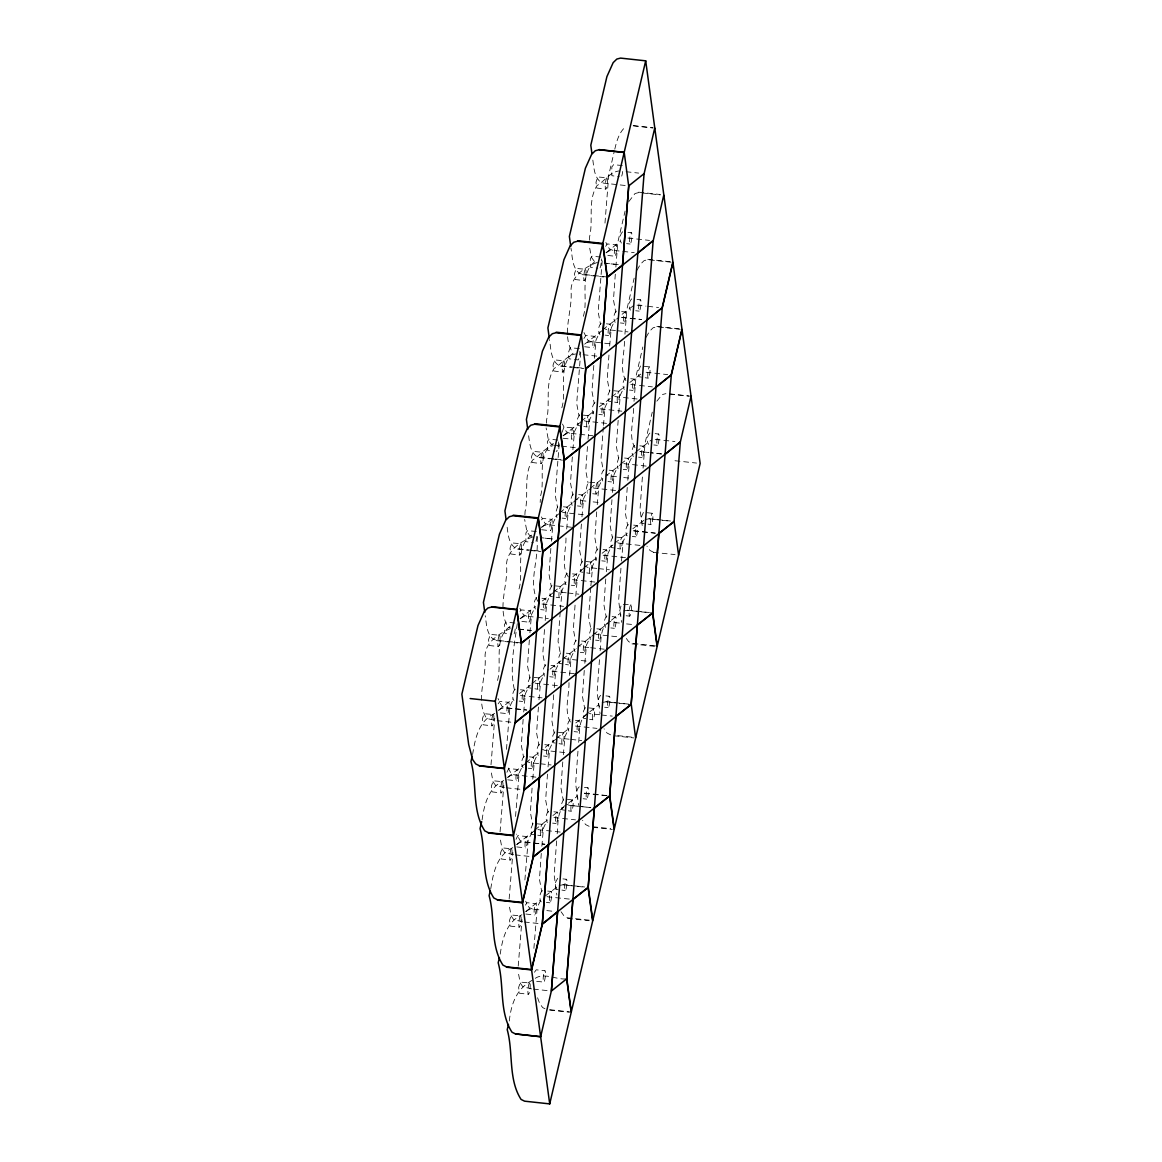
<?xml version="1.0" encoding="UTF-8"?>
<svg xmlns="http://www.w3.org/2000/svg" width="1162" height="1162" viewBox="0 0 1162 1162"><rect width="100%" height="100%" fill="white"/><g stroke="black" fill="none" stroke-linecap="round" stroke-linejoin="round"><path stroke-width="0.75" stroke-dasharray="5 3.75" d="M491.003 764.741L494.751 718.247M500.067 831.847L503.829 785.352M524.904 514.65L525.079 511.469C529.131 494.925 522.929 474.938 532.588 460.036C539.662 455.853 544.891 447.515 553.127 445.656M509.145 898.952L512.892 852.458M540.185 502.463L540.359 499.282M546.387 423.157L546.561 419.976C550.628 403.446 544.412 383.445 554.085 368.543C561.522 364.185 566.925 355.107 575.916 353.931M518.223 966.058L521.97 919.563M589.366 240.185L589.541 237.004C593.608 220.46 587.391 200.46 597.05 185.557C604.501 181.214 609.905 172.121 618.896 170.945M533.895 948.381L537.265 907.275L541.202 899.156M556.627 840.896L554.158 875.059L556.859 895.074M557.179 833.793C558.443 823.771 556.337 810.088 566.954 804.322M577.964 751.189L575.64 783.566L578.574 805.251M578.661 742.3C579.925 732.278 577.819 718.595 588.451 712.829M599.461 659.696L597.123 692.073L600.057 713.773M600.144 650.807C601.408 640.799 599.316 627.102 609.934 621.35M620.944 568.203L618.62 600.58L621.554 622.28M621.496 561.101L623.224 541.318L627.16 533.184M497.525 680.467C502.478 662.994 492.441 636.282 511.817 625.301M506.458 749.359L510.031 706.06L513.967 697.926M519.007 588.974C524.135 572.082 514.083 546.271 531.92 534.912M515.536 816.465L519.109 773.166L523.045 765.032M523.147 719.205L521.302 745.132L523.626 757.522M523.713 712.015L525.311 693.859L529.247 685.74M529.349 639.899L527.504 665.826L529.843 678.23M529.916 632.709L531.513 614.567L535.45 606.433M540.635 495.68C545.457 479.296 535.972 454.313 553.402 443.434M524.89 879.983L528.173 840.271L532.109 832.137M532.08 788.097L530.366 812.238L532.704 824.628M532.777 779.121L534.389 760.965L538.326 752.845M538.427 707.004L536.583 732.932L538.907 745.336M538.994 699.814L540.591 681.673L544.528 673.539M544.484 629.513L542.785 653.64L545.123 666.029M545.196 620.523L546.794 602.366L550.744 594.247M550.846 548.42L549.001 574.333L551.325 586.737M551.398 541.231L553.01 523.074L556.947 514.94M561.842 407.789C567.259 390.388 556.656 363.75 574.899 351.941M541.289 853.416L539.444 879.329L541.768 891.733M541.855 846.226L543.453 828.07L547.389 819.951M547.491 774.11L545.646 800.037L547.985 812.427M548.057 766.92L549.67 748.778L553.606 740.644M553.708 694.818L551.863 720.745L554.187 733.135M554.274 687.628L555.872 669.472L559.808 661.352M560.2 611.924L558.065 641.439L560.404 653.843M560.331 610.123L562.088 590.18L566.025 582.046M565.981 538.021C566.17 550.657 560.709 565.531 568.349 576.933M566.678 529.03L568.291 510.888L572.227 502.754M572.329 456.927L570.484 482.84L572.808 495.244M572.895 449.738L574.493 431.581L578.429 423.462M583.339 316.296C588.756 299.36 578.502 273.869 595.002 261.552M562.771 761.923L560.926 787.851L563.265 800.24M563.338 754.734L564.95 736.577L568.886 728.458M568.988 682.617C569.307 695.82 563.338 711.362 571.21 723.345M569.554 675.442L571.152 657.285L575.088 649.151M575.059 605.126L573.345 629.252L575.684 641.642M575.756 596.135L577.369 577.993L581.305 569.859M581.407 524.033L579.562 549.946L581.886 562.35M581.959 516.843L583.571 498.687L587.507 490.567M587.464 446.528L585.764 470.654L588.088 483.043M588.03 439.338L589.773 419.395L593.709 411.261M593.811 365.434L591.966 391.362L594.305 403.751M594.378 358.245L595.99 340.088L599.926 331.969M604.981 223.089L608.757 175.084L614.378 150.886M584.268 670.43L582.423 696.358L584.747 708.747M584.835 663.241L586.432 645.099L590.369 636.965M590.761 587.536L588.626 617.051L590.964 629.455M590.892 585.735L592.649 565.792L596.585 557.673M596.687 511.832L594.842 537.759L597.166 550.149M597.239 504.642L598.851 486.5L602.787 478.366M603.31 427.151L601.044 458.467L603.368 470.857M603.456 425.35L605.053 407.194L608.99 399.074M608.961 355.035L607.247 379.161L609.585 391.565M609.658 346.044L611.27 327.902L615.206 319.768M615.308 274.203L613.463 299.927L615.802 312.331M615.875 267.086L617.835 242.19L625.098 211.034M605.751 578.937L603.906 604.865L606.244 617.254M606.317 571.748L607.929 553.606L611.866 545.472M611.967 499.645L610.123 525.573L612.447 537.962M612.519 492.456L614.132 474.299L618.068 466.18M618.169 420.339L616.325 446.266L618.649 458.67M618.736 413.149L620.334 395.007L624.27 386.873M624.386 341.308C624.706 354.802 618.329 371.172 627.48 383.024M624.938 334.191L626.899 309.295L634.162 278.139M627.248 487.444L625.403 513.372L627.727 525.761M627.8 480.255L629.412 462.113L633.348 453.979M633.45 408.414C633.784 421.908 627.407 438.277 636.558 450.13M634.016 401.297L635.977 376.401L642.833 346.988M642.383 477.016L640.03 509.392L642.295 526.081M643.08 468.155L645.026 443.318L652.274 412.132M537.57 536.655L537.105 540.838C538.66 560.389 527.94 582.99 537.788 601.32M559.212 443.782L555.204 495.041L557.528 507.431M580.709 352.289L576.686 403.548L579.025 415.938M602.192 260.796L598.183 312.055L600.507 324.459M562.088 432.293L563.919 427.035L573.142 427.863A5.708 1.002 -83.8 0 1 573.026 436.578A5.708 1.002 -83.8 0 1 571.326 436.157A5.708 1.002 -83.8 0 1 573.142 427.863M506.922 772.265L508.724 768.561L517.744 769.447A5.708 1.002 -83.8 0 1 517.627 778.162A5.708 1.002 -83.8 0 1 515.943 777.727A5.708 1.002 -83.8 0 1 517.744 769.447M516.001 839.371L517.787 835.667L526.822 836.553A5.708 1.002 -83.8 0 1 526.706 845.268A5.708 1.002 -83.8 0 1 525.006 844.832A5.708 1.002 -83.8 0 1 526.822 836.553M472.6 754.53C475.2 738.596 478.453 721.152 494.663 713.453M614.8 149.157C616.717 140.936 619.186 132.003 625.955 126.426M482.085 819.907C484.307 804.394 488.258 788.01 503.727 780.544M490.756 888.741C493.342 872.807 496.595 855.363 512.805 847.65M500.226 954.118C502.449 938.606 506.4 922.221 521.883 914.755M509.276 1021.006C511.28 1003.038 516.872 987.86 533.954 979.363C543.017 971.301 556.22 980.234 566.664 978.854M583.963 338.476L585.895 335.426L594.624 336.37A5.708 1.002 -83.8 0 1 594.508 345.085A5.708 1.002 -83.8 0 1 592.823 344.664A5.708 1.002 -83.8 0 1 594.624 336.37M517.279 623.645C514.33 645.331 509.276 668.775 514.563 690.417M605.605 246.373L607.392 243.933L616.121 244.891A5.708 1.002 -83.8 0 1 615.991 253.606A5.708 1.002 -83.8 0 1 614.306 253.171A5.708 1.002 -83.8 0 1 616.121 244.891M498.164 703.823L499.95 701.383L508.68 702.342A5.708 1.002 -83.8 0 1 508.549 711.057A5.708 1.002 -83.8 0 1 506.864 710.621A5.708 1.002 -83.8 0 1 508.68 702.342M525.384 905.14L527.156 902.7L535.885 903.658A5.708 1.002 -83.8 0 1 535.769 912.373A5.708 1.002 -83.8 0 1 534.084 911.938A5.708 1.002 -83.8 0 1 535.885 903.658M534.462 972.245L536.234 969.805L544.963 970.764A5.708 1.002 -83.8 0 1 544.847 979.479A5.708 1.002 -83.8 0 1 543.162 979.043A5.708 1.002 -83.8 0 1 544.963 970.764M541.492 519.85L542.915 518.412L551.645 519.356A5.708 1.002 -83.8 0 1 551.529 528.071A5.708 1.002 -83.8 0 1 549.844 527.65A5.708 1.002 -83.8 0 1 551.645 519.356M520.01 611.343L521.433 609.905L530.162 610.849A5.708 1.002 -83.8 0 1 530.046 619.564A5.708 1.002 -83.8 0 1 528.361 619.128A5.708 1.002 -83.8 0 1 530.162 610.849M656.835 401.166L662.209 394.586L665.928 393.627M628.802 201.592L635.018 193.531L638.737 192.572L660.277 194.925M637.023 270.194L640.422 264.224L644.097 260.637L647.815 259.678L671.157 262.22M646.101 337.3L649.485 331.33L653.175 327.742L656.893 326.783L680.22 329.325M557.702 506.341L555.799 512.427L556.918 517.555M618.823 457.567L616.92 463.653L618.039 468.78M560.578 652.739L558.849 657.169L559.111 663.371L568.508 664.896M591.138 628.351L589.221 634.437L590.34 639.565M606.128 252.662L619.956 241.623M584.646 344.155L602.599 330.255M602.686 329.761L617.879 318.068M622.12 314.248L633.159 305.867M563.149 435.648L581.116 421.748M581.203 421.254L592.271 412.423M599.243 406.845L611.677 397.36M611.764 396.867L622.832 388.035M629.804 382.458L642.237 372.973M541.666 527.141L559.619 513.241M559.706 512.747L574.899 501.04M574.987 500.546L590.18 488.853M590.267 488.36L601.335 479.528M605.547 476.159L620.74 464.466M620.828 463.972L636.021 452.279M636.108 451.771L651.301 440.078M520.169 618.634L534.012 607.595M542.378 600.914L553.417 592.533M553.504 592.039L564.572 583.208M572.939 576.526L583.978 568.145M584.065 567.652L595.133 558.82M602.119 553.257L614.538 543.758M614.625 543.264L625.693 534.433M498.687 710.127L512.515 699.088M519.501 693.511L531.935 684.026M532.022 683.532L543.075 674.701M550.062 669.123L562.495 659.638M562.582 659.144L576.396 648.396M577.863 646.943L593.056 635.251M593.143 634.757L608.336 623.064M507.765 777.233L525.718 763.318M525.805 762.824L536.873 753.993M545.239 747.326L556.278 738.945M556.366 738.436L567.434 729.605M575.8 722.938L586.839 714.557M516.829 844.338L534.796 830.423M534.883 829.929L545.951 821.098M552.923 815.535L565.357 806.05M525.907 911.444L539.734 900.405M632.84 528.739L643.893 520.329M611.357 620.232L619.869 613.565M589.86 711.725L598.386 705.043M568.378 803.218L576.889 796.536M545.472 895.815L557.949 886.301M606.056 252.866L608.815 250.963L612.679 250.251L634.234 252.662M563.076 435.852L565.836 433.934L569.7 433.237L593.041 435.765M541.594 527.345L544.339 525.427L548.217 524.716L571.559 527.257M520.097 618.838L522.856 616.92L526.735 616.209L535.697 617.182M498.629 710.389L501.374 708.486L505.252 707.774L526.778 710.04L505.252 707.774L501.882 706.205L498.019 698.522M507.692 777.494L510.452 775.577L514.316 774.88M516.77 844.6L519.516 842.682L523.394 841.985L544.934 844.251L523.394 841.985L520.024 840.416L516.582 834.098M525.849 911.705L528.594 909.788L532.472 909.091L539.647 909.861M640.509 366.015L638.592 370.504L638.853 376.706L648.265 378.231M609.948 390.403L608.031 394.891L608.292 401.079L617.705 402.618M643.385 512.427L641.453 516.901L641.714 523.103L651.127 524.643M612.824 536.8L610.892 541.289L611.154 547.491L620.566 549.03M530.206 677.068L528.289 681.557L528.55 687.744L537.948 689.284M563.628 799.093L561.711 803.581L561.972 809.769L571.384 811.308M533.067 823.466L531.15 827.954L531.412 834.156L540.824 835.696M622.672 231.746C619.811 233.998 619.201 240.185 621.38 243.076M631.736 298.852C628.889 301.103 628.264 307.291 630.458 310.181M616.456 311.038C613.609 313.304 612.984 319.492 615.177 322.382M601.175 323.239C598.328 325.491 597.704 331.678 599.897 334.569M625.534 378.144C622.672 380.41 622.062 386.597 624.255 389.473M594.973 402.531C592.112 404.783 591.502 410.985 593.68 413.861M579.693 414.718L577.601 418.494L577.732 425.466L587.13 427.006M649.892 433.063C647.031 435.314 646.421 441.502 648.599 444.392M634.597 445.249C631.75 447.501 631.14 453.703 633.319 456.579M604.037 469.637C601.19 471.888 600.58 478.09 602.758 480.966M573.476 494.024C570.629 496.276 570.019 502.463 572.198 505.354M628.395 524.541C625.548 526.807 624.924 532.995 627.117 535.885M597.834 548.929C594.973 551.195 594.363 557.382 596.556 560.273M582.554 561.13L580.463 564.892L580.593 571.878L590.005 573.418M567.274 573.316C564.412 575.582 563.802 581.77 565.996 584.66M551.994 585.517L549.902 589.279L550.033 596.266L559.445 597.791M536.713 597.704C533.852 599.97 533.242 606.157 535.435 609.048M606.913 616.034C604.051 618.3 603.441 624.488 605.62 627.378M576.352 640.422C573.491 642.688 572.881 648.875 575.059 651.766M545.791 664.809C542.93 667.075 542.32 673.263 544.499 676.139M515.231 689.197C512.369 691.448 511.759 697.65 513.938 700.526M600.696 695.341C597.849 697.592 597.239 703.78 599.418 706.67M585.416 707.527L583.339 711.304L583.469 718.276L592.867 719.815M570.135 719.728C567.288 721.98 566.664 728.167 568.857 731.058M554.855 731.915L552.778 735.677L552.909 742.663L562.306 744.203M539.575 744.116C536.728 746.367 536.103 752.555 538.297 755.445M524.294 756.302C521.447 758.554 520.823 764.756 523.016 767.632M579.213 786.834C576.352 789.085 575.742 795.273 577.935 798.163M548.653 811.207C545.791 813.473 545.181 819.66 547.375 822.551M557.716 878.312L555.639 882.089L555.77 889.061L565.168 890.6M542.436 890.513C539.589 892.765 538.979 898.952 541.158 901.843M597.399 262.438C585.401 266.548 570.789 276.411 571.007 290.747C572.881 310.544 560.999 334.264 572.561 352.435M587.318 342.441L591.197 341.744L612.737 344.083M532.937 536.917C520.939 541.027 506.327 550.89 506.545 565.226C508.404 585.023 496.537 608.743 508.099 626.914L510.321 627.901M510.162 628.642C498.934 633.61 484.67 642.615 485.062 656.719C486.922 676.516 475.04 700.221 486.602 718.406L495.346 720.484M645.171 519.472L648.933 518.848L670.474 521.201M623.674 610.965L627.436 610.34L652.579 613.071M602.192 702.458L605.954 701.833L631.082 704.564M559.212 885.429L562.974 884.819L575.539 886.185M633.217 125.598L652.971 127.747M633.261 125.859L653 128.009M622.324 165.585L613.594 164.641L611.822 167.067L611.866 175.694L619.288 176.726M626.071 171.729L638.635 173.094M607.043 177.786A5.708 1.002 -83.8 0 0 605.242 186.065A5.708 1.002 -83.8 0 0 606.927 186.501A5.708 1.002 -83.8 0 0 607.043 177.786L597.82 176.958L595.99 182.202L596.76 188.041L605.765 189.115M625.156 185.484L603.615 183.146L600.144 181.737C593.767 175.869 593.913 166.5 592.605 158.569M638.693 192.18L660.234 194.519M627.901 232.313L631.402 232.69A5.708 1.002 -83.8 0 1 631.271 241.405A5.708 1.002 -83.8 0 1 629.586 240.984A5.708 1.002 -83.8 0 1 631.402 232.69M627.959 238.05L649.5 240.403M626.623 243.642L630.109 244.02M647.757 259.286L671.099 261.813M607.842 255.466L614.829 256.221M600.841 257.078L592.112 256.134L590.325 258.56L590.369 267.187L597.805 268.219M604.603 263.135L618.968 264.689L604.574 263.222M585.561 269.264A5.708 1.002 -83.8 0 0 583.745 277.558A5.708 1.002 -83.8 0 0 585.43 277.994A5.708 1.002 -83.8 0 0 585.561 269.264L576.323 268.451L574.493 273.695L575.263 279.534L584.268 280.608M607.334 277.006L582.206 274.276L578.749 272.867C571.965 266.577 572.459 256.497 570.963 248.102M582.118 274.639L603.659 276.977M636.979 299.418L640.465 299.796A5.708 1.002 -83.8 0 1 640.349 308.511A5.708 1.002 -83.8 0 1 638.664 308.09A5.708 1.002 -83.8 0 1 640.465 299.796M637.037 305.156L646.014 306.143M647.8 306.332L658.578 307.509M635.701 310.748L639.187 311.125M621.699 311.605L625.185 311.982A5.708 1.002 -83.8 0 1 625.069 320.712A5.708 1.002 -83.8 0 1 623.384 320.276A5.708 1.002 -83.8 0 1 625.185 311.982M621.757 317.357L641.497 319.506L621.757 317.415M656.835 326.391L680.177 328.919M620.406 322.949L623.907 323.326M606.419 323.806L609.905 324.183A5.708 1.002 -83.8 0 1 609.789 332.898A5.708 1.002 -83.8 0 1 608.104 332.463A5.708 1.002 -83.8 0 1 609.905 324.183M615.453 330.516L606.477 329.543L603.122 328.047M617.24 330.72L628.017 331.896M605.126 335.135L608.627 335.513M584.617 346.755L593.346 347.714M579.344 348.571L570.121 347.743L568.291 353.001L569.06 358.826L578.066 359.9A5.708 1.002 -83.8 0 0 579.257 357.126A5.708 1.002 -83.8 0 0 579.867 351.287M583.092 354.715L597.471 356.182M644.3 366.335L649.543 366.901A5.708 1.002 -83.8 0 1 649.427 375.617A5.708 1.002 -83.8 0 1 647.742 375.181A5.708 1.002 -83.8 0 1 649.543 366.901M564.064 360.757A5.708 1.002 -83.8 0 0 562.263 369.051A5.708 1.002 -83.8 0 0 563.948 369.472A5.708 1.002 -83.8 0 0 564.064 360.757L554.84 359.944L553.01 365.188L553.78 371.012L562.786 372.101M646.101 372.261L667.656 374.614M575.074 367.323L560.723 365.754L557.252 364.36C550.483 358.07 550.977 347.99 549.466 339.594M576.875 367.512L585.851 368.499M560.636 366.132L571.399 367.294M573.2 367.497L583.963 368.659M630.763 378.71L634.263 379.088A5.708 1.002 -83.8 0 1 634.147 387.817A5.708 1.002 -83.8 0 1 632.462 387.382A5.708 1.002 -83.8 0 1 634.263 379.088M630.821 384.462L652.376 386.873M669.501 393.874L689.24 396.024M669.515 394.02L689.269 396.169M629.484 390.054L632.985 390.432M613.739 390.722L618.983 391.289A5.708 1.002 -83.8 0 1 618.867 400.004A5.708 1.002 -83.8 0 1 617.182 399.568A5.708 1.002 -83.8 0 1 618.983 391.289M637.096 398.987L615.54 396.649L612.185 395.153M600.202 403.098L603.703 403.475A5.708 1.002 -83.8 0 1 603.586 412.19A5.708 1.002 -83.8 0 1 601.887 411.769A5.708 1.002 -83.8 0 1 603.703 403.475M600.26 408.85L621.815 411.188M598.924 414.442L602.41 414.819M583.179 415.11L588.422 415.676A5.708 1.002 -83.8 0 1 588.306 424.391A5.708 1.002 -83.8 0 1 586.607 423.956A5.708 1.002 -83.8 0 1 588.422 415.676M606.52 423.375L584.98 421.036L581.625 419.54M655.121 433.629L658.622 434.007A5.708 1.002 -83.8 0 1 658.491 442.722A5.708 1.002 -83.8 0 1 656.806 442.286A5.708 1.002 -83.8 0 1 658.622 434.007M655.179 439.367L674.933 441.516M653.843 444.959L657.329 445.337M639.841 445.816L643.327 446.193A5.708 1.002 -83.8 0 1 643.211 454.923A5.708 1.002 -83.8 0 1 641.526 454.487A5.708 1.002 -83.8 0 1 643.327 446.193M563.12 438.248L571.849 439.207M557.862 440.064L549.132 439.105L547.36 441.545L547.389 450.159L554.826 451.205M648.875 452.541L639.899 451.568L648.89 452.614M554.448 445.337L559.837 445.917M561.609 446.208L575.989 447.675M674.991 460.733L696.546 463.072M638.563 457.16L642.049 457.537M624.56 458.017L628.046 458.394A5.708 1.002 -83.8 0 1 627.93 467.109A5.708 1.002 -83.8 0 1 626.245 466.674A5.708 1.002 -83.8 0 1 628.046 458.394M542.581 452.25A5.708 1.002 -83.8 0 0 540.766 460.544A5.708 1.002 -83.8 0 0 542.465 460.965A5.708 1.002 -83.8 0 0 542.581 452.25L533.358 451.422L531.528 456.681L532.283 462.505L541.289 463.594M646.159 466.093L624.619 463.754L621.263 462.258M553.591 458.816L539.226 457.247L535.769 455.853C529.393 450.014 529.509 440.659 528.216 432.758M555.392 459.005L564.354 459.992M539.139 457.61L549.917 458.787M551.703 458.99L562.481 460.152M623.282 469.346L626.768 469.724M609.28 470.203L612.766 470.581A5.708 1.002 -83.8 0 1 612.65 479.296A5.708 1.002 -83.8 0 1 610.965 478.875A5.708 1.002 -83.8 0 1 612.766 470.581M616.514 476.725L609.338 475.955L605.983 474.459M623.703 477.509L630.879 478.294M608.002 481.547L611.488 481.925M597.486 482.782A5.708 1.002 -83.8 0 0 595.685 491.061A5.708 1.002 -83.8 0 0 597.37 491.497A5.708 1.002 -83.8 0 0 597.486 482.782L587.972 482.201L586.302 488.839L587.478 493.167M615.599 490.48L594.058 488.142L590.703 486.646M592.722 493.734L596.208 494.111M578.72 494.591L582.206 494.968A5.708 1.002 -83.8 0 1 582.089 503.683A5.708 1.002 -83.8 0 1 580.404 503.262A5.708 1.002 -83.8 0 1 582.206 494.968M585.953 501.112L578.778 500.328L575.422 498.847M593.143 501.897L600.318 502.681M647.176 512.732L652.405 513.299A5.708 1.002 -83.8 0 1 652.289 522.014A5.708 1.002 -83.8 0 1 650.604 521.593A5.708 1.002 -83.8 0 1 652.405 513.299M577.441 505.92L580.927 506.312M563.439 506.777L566.925 507.169A5.708 1.002 -83.8 0 1 566.809 515.884A5.708 1.002 -83.8 0 1 565.124 515.449A5.708 1.002 -83.8 0 1 566.925 507.169M648.977 518.673L670.518 521.012M583.237 514.679L563.497 512.529L560.142 511.033M633.639 525.122L637.125 525.5A5.708 1.002 -83.8 0 1 637.008 534.215A5.708 1.002 -83.8 0 1 635.323 533.779A5.708 1.002 -83.8 0 1 637.125 525.5M562.161 518.121L565.647 518.499M633.711 530.773L655.252 533.111M633.697 530.86L655.237 533.198M632.346 536.452L635.846 536.829M616.601 537.12L621.844 537.686A5.708 1.002 -83.8 0 1 621.728 546.401A5.708 1.002 -83.8 0 1 620.043 545.98A5.708 1.002 -83.8 0 1 621.844 537.686M541.637 529.741L550.367 530.685M536.365 531.557L527.635 530.598L525.863 533.038L525.907 541.652L533.343 542.698M639.957 545.399L618.416 543.061L615.061 541.565M653.465 552.4L675.049 554.564M603.078 549.51L606.564 549.887A5.708 1.002 -83.8 0 1 606.448 558.602A5.708 1.002 -83.8 0 1 604.763 558.167A5.708 1.002 -83.8 0 1 606.564 549.887M521.084 543.743A5.708 1.002 -83.8 0 0 519.283 552.023A5.708 1.002 -83.8 0 0 520.968 552.458A5.708 1.002 -83.8 0 0 521.084 543.743L511.861 542.915L510.031 548.173L510.801 553.998L519.806 555.073M603.136 555.247L626.463 557.789M532.109 550.309L517.744 548.74L514.272 547.331C507.896 541.492 508.026 532.152 506.719 524.236M533.895 550.497L542.872 551.471M517.656 549.103L528.419 550.28M530.221 550.468L540.998 551.645M601.785 560.839L605.286 561.217M586.04 561.507L591.284 562.074A5.708 1.002 -83.8 0 1 591.167 570.789A5.708 1.002 -83.8 0 1 589.483 570.368A5.708 1.002 -83.8 0 1 591.284 562.074M596.832 568.421L587.856 567.434L584.501 565.952M598.619 568.61L609.396 569.787M572.517 573.883L576.003 574.275A5.708 1.002 -83.8 0 1 575.887 582.99A5.708 1.002 -83.8 0 1 574.202 582.554A5.708 1.002 -83.8 0 1 576.003 574.275M572.575 579.635L595.903 582.177M571.225 585.227L574.725 585.604M555.48 585.895L560.723 586.461A5.708 1.002 -83.8 0 1 560.607 595.176A5.708 1.002 -83.8 0 1 558.922 594.755A5.708 1.002 -83.8 0 1 560.723 586.461M566.272 592.809L557.295 591.821L553.94 590.325M568.058 592.998L578.836 594.174M630.922 604.792A5.708 1.002 -83.8 0 0 629.107 613.086A5.708 1.002 -83.8 0 0 630.806 613.507A5.708 1.002 -83.8 0 0 630.922 604.792L621.409 604.225L619.738 610.863L620.9 615.177M541.957 598.27L545.443 598.662A5.708 1.002 -83.8 0 1 545.327 607.377A5.708 1.002 -83.8 0 1 543.642 606.942A5.708 1.002 -83.8 0 1 545.443 598.662M627.48 610.166L649.021 612.505M542.015 604.022L563.555 606.361M626.144 615.744L629.63 616.136M612.142 616.615L615.642 616.993A5.708 1.002 -83.8 0 1 615.526 625.708A5.708 1.002 -83.8 0 1 613.827 625.272A5.708 1.002 -83.8 0 1 615.642 616.993M540.664 609.614L544.165 609.992M619.404 623.035L612.2 622.353L608.844 620.857M626.565 623.921L633.769 624.604M537.498 617.385L548.275 618.562M610.863 627.945L614.349 628.322M596.861 628.802L600.362 629.179A5.708 1.002 -83.8 0 1 600.246 637.894A5.708 1.002 -83.8 0 1 598.546 637.473A5.708 1.002 -83.8 0 1 600.362 629.179M521.898 621.423L528.884 622.178M514.882 623.035L506.153 622.091L504.381 624.517L504.424 633.145L511.846 634.191M616.673 636.689L596.919 634.539L593.564 633.043M518.644 629.092L531.208 630.458M518.63 629.179L531.194 630.559M655.441 645.883L632.113 643.341L628.598 641.613L625.534 637.299M595.583 640.131L599.069 640.523M631.983 643.893L655.31 646.435M581.581 640.988L585.082 641.38A5.708 1.002 -83.8 0 1 584.951 650.095A5.708 1.002 -83.8 0 1 583.266 649.66A5.708 1.002 -83.8 0 1 585.082 641.38M499.602 635.236A5.708 1.002 -83.8 0 0 497.801 643.516A5.708 1.002 -83.8 0 0 499.486 643.951A5.708 1.002 -83.8 0 0 499.602 635.236L490.379 634.408L488.548 639.666L489.318 645.491L498.324 646.566M588.829 647.524L581.639 646.74L578.284 645.244M590.616 647.713L604.981 649.282M521.389 642.964L496.247 640.233L492.79 638.824C486.413 632.985 486.529 623.645 485.237 615.729M496.159 640.596L517.715 642.935M580.303 652.332L583.789 652.71M566.301 653.189L569.801 653.567A5.708 1.002 -83.8 0 1 569.67 662.282A5.708 1.002 -83.8 0 1 567.986 661.861A5.708 1.002 -83.8 0 1 569.801 653.567M586.113 661.076L566.359 658.927L563.004 657.431M551.02 665.376L554.521 665.753A5.708 1.002 -83.8 0 1 554.39 674.483A5.708 1.002 -83.8 0 1 552.705 674.047A5.708 1.002 -83.8 0 1 554.521 665.753M574.42 673.669L551.078 671.128L547.723 669.632M549.742 676.72L553.228 677.097M533.997 677.388L539.241 677.954A5.708 1.002 -83.8 0 1 539.11 686.669A5.708 1.002 -83.8 0 1 537.425 686.234A5.708 1.002 -83.8 0 1 539.241 677.954M557.339 685.667L535.798 683.314L532.443 681.818M605.939 695.907L609.425 696.285A5.708 1.002 -83.8 0 1 609.309 705A5.708 1.002 -83.8 0 1 607.624 704.579A5.708 1.002 -83.8 0 1 609.425 696.285M520.46 689.763L523.96 690.141A5.708 1.002 -83.8 0 1 523.83 698.856A5.708 1.002 -83.8 0 1 522.145 698.435A5.708 1.002 -83.8 0 1 523.96 690.141M605.998 701.645L629.339 704.187M520.518 695.515L542.058 697.854M604.661 707.237L608.147 707.614M588.916 707.905L594.145 708.486A5.708 1.002 -83.8 0 1 594.029 717.201A5.708 1.002 -83.8 0 1 592.344 716.765A5.708 1.002 -83.8 0 1 594.145 708.486M519.182 701.107L522.668 701.485M599.708 714.732L590.717 713.846L587.362 712.35M601.48 715.008L612.272 716.097M575.379 720.295L578.865 720.672A5.708 1.002 -83.8 0 1 578.749 729.387A5.708 1.002 -83.8 0 1 577.064 728.952A5.708 1.002 -83.8 0 1 578.865 720.672M500.401 712.916L507.387 713.671M493.385 714.528A5.708 1.002 -83.8 0 0 491.584 722.822A5.708 1.002 -83.8 0 0 493.269 723.243A5.708 1.002 -83.8 0 0 493.385 714.528L484.162 713.715L482.332 718.958L483.101 724.783L492.107 725.872M575.437 726.032L596.977 728.385M497.133 720.672L513.299 722.43M617.792 735.619L633.958 737.376M614.073 735.778L633.827 737.928M574.101 731.624L577.587 732.002M558.356 732.292L563.585 732.859A5.708 1.002 -83.8 0 1 563.468 741.588A5.708 1.002 -83.8 0 1 561.783 741.153A5.708 1.002 -83.8 0 1 563.585 732.859M569.133 739.206L560.157 738.233L556.801 736.737M570.92 739.395L581.697 740.572M544.818 744.682L548.304 745.06A5.708 1.002 -83.8 0 1 548.188 753.775A5.708 1.002 -83.8 0 1 546.503 753.339A5.708 1.002 -83.8 0 1 548.304 745.06M564.616 752.569L544.876 750.42L541.521 748.924M543.525 756.012L547.026 756.389M529.538 756.869L533.024 757.246A5.708 1.002 -83.8 0 1 532.908 765.961A5.708 1.002 -83.8 0 1 531.223 765.54A5.708 1.002 -83.8 0 1 533.024 757.246M538.572 763.594L529.596 762.621L526.241 761.125M540.359 763.783L551.137 764.959M528.245 768.213L531.746 768.59M535.856 777.146L514.316 774.807L510.96 773.311L507.082 765.627M584.442 787.4L587.943 787.778A5.708 1.002 -83.8 0 1 587.827 796.493A5.708 1.002 -83.8 0 1 586.142 796.057A5.708 1.002 -83.8 0 1 587.943 787.778M507.736 779.833L516.465 780.777M502.463 781.634A5.708 1.002 -83.8 0 0 500.662 789.928A5.708 1.002 -83.8 0 0 502.347 790.349A5.708 1.002 -83.8 0 0 502.463 781.634L493.24 780.806L491.41 786.064L492.18 791.888L501.185 792.978M584.501 793.138L607.842 795.679M584.471 793.326L609.6 796.057M504.41 787.589L495.68 785.512L493.066 781.91L490.742 769.505M506.211 787.778L520.576 789.347M583.164 798.73L586.665 799.107M567.419 799.398L572.663 799.964A5.708 1.002 -83.8 0 1 572.546 808.679A5.708 1.002 -83.8 0 1 570.862 808.258A5.708 1.002 -83.8 0 1 572.663 799.964M569.249 805.237L590.79 807.59L569.22 805.339L565.865 803.843M553.882 811.788L557.382 812.165A5.708 1.002 -83.8 0 1 557.266 820.88A5.708 1.002 -83.8 0 1 555.581 820.445A5.708 1.002 -83.8 0 1 557.382 812.165M553.94 817.525L575.495 819.864M592.722 826.719L610.675 828.666M592.591 827.271L612.345 829.421M552.604 823.117L556.104 823.495M536.859 823.785L542.102 824.352A5.708 1.002 -83.8 0 1 541.986 833.067A5.708 1.002 -83.8 0 1 540.301 832.646A5.708 1.002 -83.8 0 1 542.102 824.352M560.215 832.065L538.66 829.726L535.304 828.23M516.799 846.938L525.529 847.882M511.541 848.739A5.708 1.002 -83.8 0 0 509.726 857.033A5.708 1.002 -83.8 0 0 511.425 857.454A5.708 1.002 -83.8 0 0 511.541 848.739L502.318 847.911L500.488 853.169L501.258 858.994L510.249 860.083M513.488 854.695L504.744 852.617L502.144 849.015L499.805 836.611M515.289 854.883L529.64 856.452M562.96 878.893L566.446 879.271A5.708 1.002 -83.8 0 1 566.33 887.986A5.708 1.002 -83.8 0 1 564.645 887.55A5.708 1.002 -83.8 0 1 566.446 879.271M563.018 884.631L571.995 885.604M573.796 885.807L584.559 886.969M577.34 886.374L584.515 887.158M547.68 891.08L551.166 891.457A5.708 1.002 -83.8 0 1 551.049 900.172A5.708 1.002 -83.8 0 1 549.365 899.751A5.708 1.002 -83.8 0 1 551.166 891.457M569.307 899.083L547.738 896.832L544.382 895.336M546.401 902.424L549.887 902.801M546.823 910.587L554.013 911.429M589.178 920.159L567.637 917.82L564.136 916.077L561.072 911.763M525.878 914.044L534.607 914.988M567.506 918.372L589.061 920.711M520.605 915.845A5.708 1.002 -83.8 0 0 518.804 924.139A5.708 1.002 -83.8 0 0 520.489 924.56A5.708 1.002 -83.8 0 0 520.605 915.845L511.382 915.017L509.552 920.275L510.321 926.099L519.327 927.189M522.566 921.8L513.822 919.708L511.207 916.121L508.883 903.716M524.352 921.989L540.519 923.746M536.699 981.338L543.685 982.093M529.683 982.95A5.708 1.002 -83.8 0 0 527.882 991.244A5.708 1.002 -83.8 0 0 529.567 991.665A5.708 1.002 -83.8 0 0 529.683 982.95L520.46 982.122L518.63 987.38L519.399 993.205L528.405 994.294M531.63 988.906L522.9 986.814L520.285 983.226L517.962 970.822M533.431 989.094L549.582 990.852M549.742 1009.705L569.496 1011.855M549.655 1010.068L569.409 1012.218M612.694 250.309L609.338 248.813L605.881 242.495M591.197 341.744L587.841 340.248L583.963 332.55M569.7 433.237L566.344 431.741L562.481 424.043M553.301 444.93L551.064 443.928L548.464 440.325L546.125 427.936M548.217 524.716L544.862 523.22L541.405 516.901M531.818 536.423L529.582 535.421L526.967 531.818L524.643 519.429M526.735 616.209L523.379 614.713L519.922 608.394M532.457 909.018L529.102 907.522L525.645 901.204M610.616 734.834L607.116 733.091L604.051 728.792M589.134 826.327L585.619 824.584L582.554 820.27M544.978 1008.732L542.639 1007.57L539.589 1003.256L537.178 996.662M653.509 552.226L650.008 550.483L646.943 546.155M594.043 260.942L591.443 257.354L589.105 244.95M601.335 258.908A5.708 1.002 -83.8 0 1 601.335 260.811M601.161 262.99A5.708 1.002 -83.8 0 1 599.97 268.073M622.658 171.497A5.708 1.002 -83.8 0 1 621.685 176.101M515.216 628.962A5.708 1.002 -83.8 0 1 514.127 633.827A5.708 1.002 -83.8 0 1 513.168 633.29M536.815 536.35A5.708 1.002 -83.8 0 1 535.958 541.405M558.356 441.894A5.708 1.002 -83.8 0 1 557.673 449.084A5.708 1.002 -83.8 0 1 556.249 450.871M661.439 453.906L650.676 452.73L661.454 453.979M552.705 538.965L540.141 537.599L552.676 539.066"/><path stroke-width="1.5" d="M472.193 756.273L470.973 761.502C477.175 783.885 471.743 810.698 484.757 830.874L488.272 832.617L513.401 835.347L504.381 768.648L515.086 722.633L521.302 643.327L516.756 609.774L491.628 607.043L487.909 608.002L484.234 611.604L477.989 625.548L461.866 694.179L468.678 744.508L472.643 759.57L475.708 763.899L479.209 765.642L504.352 768.372L495.273 701.267L516.756 609.774M508.462 1024.477L507.228 1029.692C513.473 1052.206 508.012 1079.135 521.07 1099.426L524.585 1101.169L549.713 1103.9L571.196 1012.407L566.664 978.854L628.744 185.876L644.024 173.69M678.593 555.131L674.105 521.404L680.307 442.097L691.041 396.227M538.209 518.47L542.741 552.023L536.597 631.053L521.389 642.964L516.843 609.411L538.209 518.47L513.081 515.739L509.363 516.698L505.688 520.271L499.442 534.171L483.421 602.381L484.786 612.403M559.692 426.977L564.238 460.53L558.094 539.56L542.872 551.471L538.34 517.918L559.692 426.977L534.564 424.246L530.845 425.205L527.17 428.778L520.939 442.693L504.918 510.888L506.036 519.24M549.248 337.924L547.898 327.916L563.919 259.707L570.15 245.792L573.825 242.219L577.543 241.26L602.671 243.991L581.32 334.946L585.721 369.037L579.577 448.067L564.354 459.992L559.823 426.439L581.189 335.484L556.046 332.753L552.328 333.712L548.653 337.285L542.422 351.2L526.401 419.409L527.751 429.417M599.069 149.593L624.197 152.324L628.7 186.065L622.556 265.081L607.334 277.006L602.802 243.454L645.694 60.831L620.566 58.1L616.848 59.059L613.158 62.646L606.913 76.605L590.804 145.221L591.923 153.573M481.678 821.636L480.051 828.593C486.253 850.991 480.807 877.804 493.835 897.979L497.336 899.722L522.479 902.453L533.213 856.699L539.458 777.61L524.207 790M490.349 890.484L489.115 895.699C495.332 918.096 489.885 944.909 502.914 965.085L506.414 966.828L531.542 969.558L542.291 923.805L548.522 844.716L533.271 857.106L522.522 902.859L531.542 969.558M522.479 902.453L513.459 835.754L524.149 789.594L530.38 710.505L515.129 722.895M499.413 957.59L498.193 962.804C504.395 985.202 498.963 1012.015 511.977 1032.19L515.492 1033.933L540.635 1036.794L551.369 990.91L557.6 911.821L542.349 924.211L531.6 969.95L549.713 1103.9M655.964 387.266L671.229 374.861L681.963 329.122L672.943 262.423L662.209 308.162L631.126 704.39L524.164 789.739L542.785 551.834L680.307 442.097M635.745 737.565L657.111 646.624L652.579 613.071L637.357 624.996L631.213 704.012L635.629 738.117L614.262 829.058L609.73 795.505L615.875 716.489L631.082 704.564M637.822 253.055L653.073 240.65M646.9 320.16L662.151 307.756L672.9 262.016L663.88 195.318M665.042 454.357L680.293 441.967M653.088 240.795L607.247 277.369L551.384 991.055L566.664 978.854M662.166 307.901L585.764 368.862L542.305 923.95L588.146 887.361L644.053 173.951L654.772 127.936L645.694 60.831M671.244 374.992L564.282 460.355L533.242 856.844L609.643 795.868L653.131 241.057L663.822 194.911L654.802 128.212M521.302 643.327L674.105 521.404M515.086 722.633L652.623 612.897L671.273 375.268L682.021 329.514L700.134 463.464L657.242 646.087L652.71 612.534L658.839 533.503L674.062 521.578M585.851 368.499L601.059 356.574L607.203 277.544L602.671 243.991M624.168 152.512L599.026 149.767L595.307 150.726L591.632 154.314L585.401 168.214L569.38 236.423L570.731 246.431M577.674 240.723L602.802 243.454M556.177 332.201L581.32 334.946M534.694 423.694L559.823 426.439M513.197 515.187L538.34 517.918M491.715 606.68L516.843 609.411M470.145 698.536L495.273 701.267M479.252 765.903L504.381 768.648M488.33 833.009L513.459 835.754M497.394 900.114L522.522 902.859M506.472 967.22L531.6 969.95M515.492 1033.933L540.62 1036.664M572.895 899.461L566.751 978.491L571.283 1012.044L592.649 921.103L588.103 887.55L572.895 899.461M594.378 807.982L588.233 886.998L592.78 920.551L614.132 829.61L609.6 796.057L594.378 807.982"/></g></svg>
